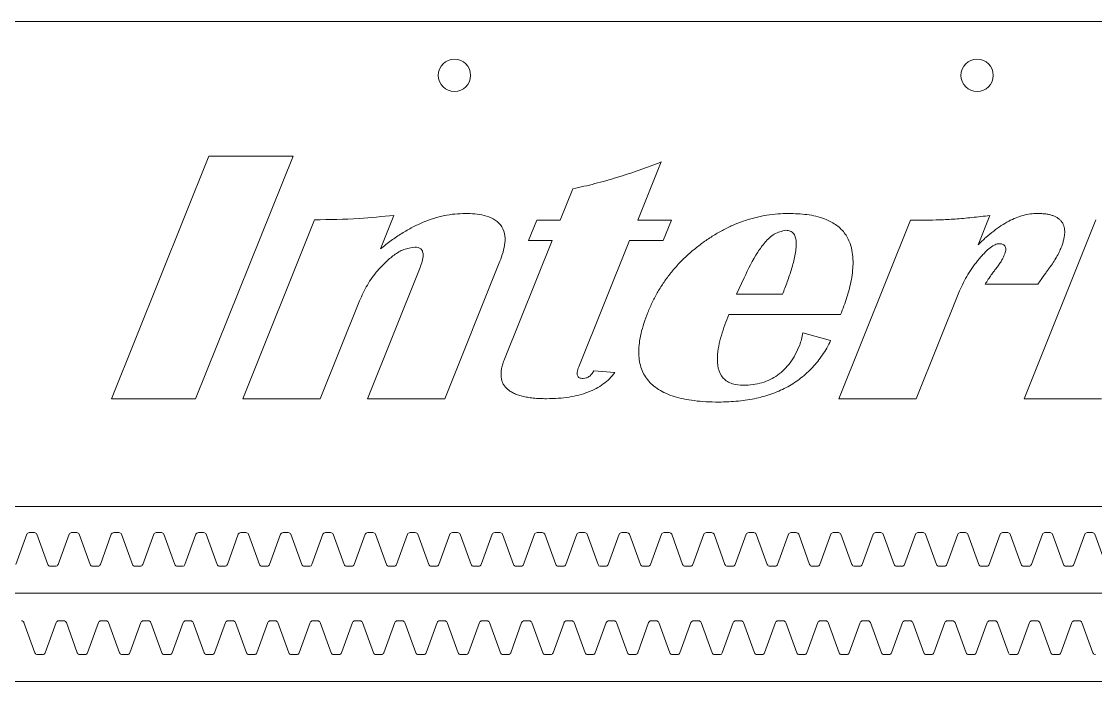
# Model space of a CAD drawing. Header units: millimetres. Extents: x 8 to 1030, y 631 to 832.
# Drawn here: x 631.7 to 831, y 709.3 to 831.7 of the extents above; entities that cross this region are included whole.
import ezdxf

# ---------------------------------------------------------------- set-up
doc = ezdxf.new("R2010")
doc.units = ezdxf.units.MM

msp = doc.modelspace()

# ---------------------------------------------------------------- linework, layer by layer
at = {"color": 7, "linetype": 'Continuous', "lineweight": 15}
for p, q in [((33.08, 831.75), (1003.08, 831.75)), ((648.41, 761.75), (666.5, 806.75)), ((682.12, 806.75), (664.04, 761.75)), ((666.5, 806.75), (682.12, 806.75)), ((750.44, 805.68), (746.1, 794.87)), ((731.72, 794.87), (734.07, 800.69)), ((700.83, 795.77), (698.33, 789.55)), ((811.45, 795.74), (809.27, 790.33)), ((672.79, 761.75), (686.13, 794.94)), ((725.84, 791.12), (727.35, 794.87)), ((727.35, 794.87), (731.72, 794.87)), ((746.1, 794.87), (752.35, 794.87)), ((752.35, 794.87), (750.84, 791.12)), ((783.41, 761.75), (796.72, 794.87)), ((796.72, 794.87), (799.52, 794.87)), ((817.79, 761.75), (831.13, 794.94)), ((721.36, 769.09), (730.22, 791.12)), ((730.22, 791.12), (725.84, 791.12)), ((744.59, 791.12), (735.15, 767.64)), ((750.84, 791.12), (744.59, 791.12)), ((695.91, 761.75), (705.69, 786.08)), ((720.53, 787.25), (710.29, 761.75)), ((765.83, 784.19), (764.44, 781.12)), ((805.82, 781.74), (797.79, 761.75)), ((820.32, 783), (810.55, 783)), ((694.46, 779.89), (687.16, 761.75)), ((764.44, 781.12), (772.95, 781.12)), ((783.75, 777.37), (762.97, 777.37)), ((776.71, 773.96), (781.89, 772.54)), ((737.95, 766.91), (741.84, 766.59)), ((664.04, 761.75), (648.41, 761.75)), ((687.16, 761.75), (672.79, 761.75)), ((710.29, 761.75), (695.91, 761.75)), ((797.79, 761.75), (783.41, 761.75)), ((832.16, 761.75), (817.79, 761.75)), ((8.08, 741.75), (1028.08, 741.75)), ((632.69, 736.58), (630.66, 730.99)), ((634.12, 736.91), (633.16, 736.91)), ((636.62, 730.99), (634.59, 736.58)), ((640.55, 736.58), (638.51, 730.99)), ((641.97, 736.91), (641.02, 736.91)), ((644.47, 730.99), (642.44, 736.58)), ((648.4, 736.58), (646.37, 730.99)), ((649.82, 736.91), (648.87, 736.91)), ((652.33, 730.99), (650.29, 736.58)), ((656.26, 736.58), (654.22, 730.99)), ((657.68, 736.91), (656.73, 736.91)), ((660.18, 730.99), (658.15, 736.58)), ((664.11, 736.58), (662.07, 730.99)), ((665.53, 736.91), (664.58, 736.91)), ((668.04, 730.99), (666, 736.58)), ((671.96, 736.58), (669.93, 730.99)), ((673.39, 736.91), (672.43, 736.91)), ((675.89, 730.99), (673.86, 736.58)), ((679.82, 736.58), (677.78, 730.99)), ((681.24, 736.91), (680.29, 736.91)), ((683.74, 730.99), (681.71, 736.58)), ((687.67, 736.58), (685.64, 730.99)), ((689.09, 736.91), (688.14, 736.91)), ((691.6, 730.99), (689.56, 736.58)), ((695.53, 736.58), (693.49, 730.99)), ((696.95, 736.91), (696, 736.91)), ((699.45, 730.99), (697.42, 736.58)), ((703.38, 736.58), (701.34, 730.99)), ((704.8, 736.91), (703.85, 736.91)), ((707.31, 730.99), (705.27, 736.58)), ((711.23, 736.58), (709.2, 730.99)), ((712.66, 736.91), (711.7, 736.91)), ((715.16, 730.99), (713.12, 736.58)), ((719.09, 736.58), (717.05, 730.99)), ((720.51, 736.91), (719.56, 736.91)), ((723.01, 730.99), (720.98, 736.58)), ((726.94, 736.58), (724.91, 730.99)), ((728.36, 736.91), (727.41, 736.91)), ((730.87, 730.99), (728.83, 736.58)), ((734.8, 736.58), (732.76, 730.99)), ((736.22, 736.91), (735.27, 736.91)), ((738.72, 730.99), (736.69, 736.58)), ((742.65, 736.58), (740.61, 730.99)), ((744.07, 736.91), (743.12, 736.91)), ((746.58, 730.99), (744.54, 736.58)), ((750.5, 736.58), (748.47, 730.99)), ((751.93, 736.91), (750.97, 736.91)), ((754.43, 730.99), (752.39, 736.58)), ((758.36, 736.58), (756.32, 730.99)), ((759.78, 736.91), (758.83, 736.91)), ((762.28, 730.99), (760.25, 736.58)), ((766.21, 736.58), (764.18, 730.99)), ((767.63, 736.91), (766.68, 736.91)), ((770.14, 730.99), (768.1, 736.58)), ((774.07, 736.58), (772.03, 730.99)), ((775.49, 736.91), (774.54, 736.91)), ((777.99, 730.99), (775.96, 736.58)), ((781.92, 736.58), (779.88, 730.99)), ((783.34, 736.91), (782.39, 736.91)), ((785.85, 730.99), (783.81, 736.58)), ((789.77, 736.58), (787.74, 730.99)), ((791.19, 736.91), (790.24, 736.91)), ((793.7, 730.99), (791.66, 736.58)), ((797.63, 736.58), (795.59, 730.99)), ((799.05, 736.91), (798.1, 736.91)), ((801.55, 730.99), (799.52, 736.58)), ((805.48, 736.58), (803.45, 730.99)), ((806.9, 736.91), (805.95, 736.91)), ((809.41, 730.99), (807.37, 736.58)), ((813.34, 736.58), (811.3, 730.99)), ((814.76, 736.91), (813.8, 736.91)), ((817.26, 730.99), (815.23, 736.58)), ((821.19, 736.58), (819.15, 730.99)), ((822.61, 736.91), (821.66, 736.91)), ((825.12, 730.99), (823.08, 736.58)), ((829.04, 736.58), (827.01, 730.99)), ((830.46, 736.91), (829.51, 736.91)), ((832.97, 730.99), (830.93, 736.58)), ((638.04, 730.66), (637.09, 730.66)), ((645.9, 730.66), (644.94, 730.66)), ((653.75, 730.66), (652.8, 730.66)), ((661.6, 730.66), (660.65, 730.66)), ((669.46, 730.66), (668.51, 730.66)), ((677.31, 730.66), (676.36, 730.66)), ((685.17, 730.66), (684.21, 730.66)), ((693.02, 730.66), (692.07, 730.66)), ((700.87, 730.66), (699.92, 730.66)), ((708.73, 730.66), (707.78, 730.66)), ((716.58, 730.66), (715.63, 730.66)), ((724.44, 730.66), (723.48, 730.66)), ((732.29, 730.66), (731.34, 730.66)), ((740.14, 730.66), (739.19, 730.66)), ((748, 730.66), (747.05, 730.66)), ((755.85, 730.66), (754.9, 730.66)), ((763.71, 730.66), (762.75, 730.66)), ((771.56, 730.66), (770.61, 730.66)), ((779.41, 730.66), (778.46, 730.66)), ((787.27, 730.66), (786.32, 730.66)), ((795.12, 730.66), (794.17, 730.66)), ((802.98, 730.66), (802.02, 730.66)), ((810.83, 730.66), (809.88, 730.66)), ((818.68, 730.66), (817.73, 730.66)), ((826.54, 730.66), (825.59, 730.66)), ((9.25, 725.66), (1030.27, 725.66)), ((634.23, 714.6), (632.19, 720.19)), ((638.16, 720.19), (636.12, 714.6)), ((639.58, 720.52), (638.63, 720.52)), ((642.08, 714.6), (640.05, 720.19)), ((646.01, 720.19), (643.98, 714.6)), ((647.43, 720.52), (646.48, 720.52)), ((649.94, 714.6), (647.9, 720.19)), ((653.87, 720.19), (651.83, 714.6)), ((655.29, 720.52), (654.34, 720.52)), ((657.79, 714.6), (655.76, 720.19)), ((661.72, 720.19), (659.68, 714.6)), ((663.14, 720.52), (662.19, 720.52)), ((665.65, 714.6), (663.61, 720.19)), ((669.57, 720.19), (667.54, 714.6)), ((671, 720.52), (670.04, 720.52)), ((673.5, 714.6), (671.46, 720.19)), ((677.43, 720.19), (675.39, 714.6)), ((678.85, 720.52), (677.9, 720.52)), ((681.35, 714.6), (679.32, 720.19)), ((685.28, 720.19), (683.25, 714.6)), ((686.7, 720.52), (685.75, 720.52)), ((689.21, 714.6), (687.17, 720.19)), ((693.14, 720.19), (691.1, 714.6)), ((694.56, 720.52), (693.61, 720.52)), ((697.06, 714.6), (695.03, 720.19)), ((700.99, 720.19), (698.95, 714.6)), ((702.41, 720.52), (701.46, 720.52)), ((704.92, 714.6), (702.88, 720.19)), ((708.84, 720.19), (706.81, 714.6)), ((710.26, 720.52), (709.31, 720.52)), ((712.77, 714.6), (710.73, 720.19)), ((716.7, 720.19), (714.66, 714.6)), ((718.12, 720.52), (717.17, 720.52)), ((720.62, 714.6), (718.59, 720.19)), ((724.55, 720.19), (722.52, 714.6)), ((725.97, 720.52), (725.02, 720.52)), ((728.48, 714.6), (726.44, 720.19)), ((732.41, 720.19), (730.37, 714.6)), ((733.83, 720.52), (732.87, 720.52)), ((736.33, 714.6), (734.3, 720.19)), ((740.26, 720.19), (738.22, 714.6)), ((741.68, 720.52), (740.73, 720.52)), ((744.19, 714.6), (742.15, 720.19)), ((748.11, 720.19), (746.08, 714.6)), ((749.53, 720.52), (748.58, 720.52)), ((752.04, 714.6), (750, 720.19)), ((755.97, 720.19), (753.93, 714.6)), ((757.39, 720.52), (756.44, 720.52)), ((759.89, 714.6), (757.86, 720.19)), ((763.82, 720.19), (761.79, 714.6)), ((765.24, 720.52), (764.29, 720.52)), ((767.75, 714.6), (765.71, 720.19)), ((771.67, 720.19), (769.64, 714.6)), ((773.1, 720.52), (772.14, 720.52)), ((775.6, 714.6), (773.57, 720.19)), ((779.53, 720.19), (777.49, 714.6)), ((780.95, 720.52), (780, 720.52)), ((783.46, 714.6), (781.42, 720.19)), ((787.38, 720.19), (785.35, 714.6)), ((788.8, 720.52), (787.85, 720.52)), ((791.31, 714.6), (789.27, 720.19)), ((795.24, 720.19), (793.2, 714.6)), ((796.66, 720.52), (795.71, 720.52)), ((799.16, 714.6), (797.13, 720.19)), ((803.09, 720.19), (801.06, 714.6)), ((804.51, 720.52), (803.56, 720.52)), ((807.02, 714.6), (804.98, 720.19)), ((810.94, 720.19), (808.91, 714.6)), ((812.37, 720.52), (811.41, 720.52)), ((814.87, 714.6), (812.84, 720.19)), ((818.8, 720.19), (816.76, 714.6)), ((820.22, 720.52), (819.27, 720.52)), ((822.73, 714.6), (820.69, 720.19)), ((826.65, 720.19), (824.62, 714.6)), ((828.07, 720.52), (827.12, 720.52)), ((830.58, 714.6), (828.54, 720.19)), ((635.65, 714.27), (634.7, 714.27)), ((643.51, 714.27), (642.55, 714.27)), ((651.36, 714.27), (650.41, 714.27)), ((659.21, 714.27), (658.26, 714.27)), ((667.07, 714.27), (666.12, 714.27)), ((674.92, 714.27), (673.97, 714.27)), ((682.78, 714.27), (681.82, 714.27)), ((690.63, 714.27), (689.68, 714.27)), ((698.48, 714.27), (697.53, 714.27)), ((706.34, 714.27), (705.39, 714.27)), ((714.19, 714.27), (713.24, 714.27)), ((722.05, 714.27), (721.09, 714.27)), ((729.9, 714.27), (728.95, 714.27)), ((737.75, 714.27), (736.8, 714.27)), ((745.61, 714.27), (744.66, 714.27)), ((753.46, 714.27), (752.51, 714.27)), ((761.32, 714.27), (760.36, 714.27)), ((769.17, 714.27), (768.22, 714.27)), ((777.02, 714.27), (776.07, 714.27)), ((784.88, 714.27), (783.93, 714.27)), ((792.73, 714.27), (791.78, 714.27)), ((800.59, 714.27), (799.63, 714.27)), ((808.44, 714.27), (807.49, 714.27)), ((816.29, 714.27), (815.34, 714.27)), ((824.15, 714.27), (823.2, 714.27)), ((517.37, 709.27), (1020.02, 709.27))]:
    msp.add_line(p, q, dxfattribs=at)
for centre in [(712.08, 821.75), (809.08, 821.75)]:
    msp.add_circle(centre, 3, dxfattribs=at)
for centre, start, end in [((633.16, 736.41), 90, 160), ((634.12, 736.41), 20, 90), ((641.02, 736.41), 90, 160), ((641.97, 736.41), 20, 90), ((648.87, 736.41), 90, 160), ((649.82, 736.41), 20, 90), ((656.73, 736.41), 90, 160), ((657.68, 736.41), 20, 90), ((664.58, 736.41), 90, 160), ((665.53, 736.41), 20, 90), ((672.43, 736.41), 90, 160), ((673.39, 736.41), 20, 90), ((680.29, 736.41), 90, 160), ((681.24, 736.41), 20, 90), ((688.14, 736.41), 90, 160), ((689.09, 736.41), 20, 90), ((696, 736.41), 90, 160), ((696.95, 736.41), 20, 90), ((703.85, 736.41), 90, 160), ((704.8, 736.41), 20, 90), ((711.7, 736.41), 90, 160), ((712.66, 736.41), 20, 90), ((719.56, 736.41), 90, 160), ((720.51, 736.41), 20, 90), ((727.41, 736.41), 90, 160), ((728.36, 736.41), 20, 90), ((735.27, 736.41), 90, 160), ((736.22, 736.41), 20, 90), ((743.12, 736.41), 90, 160), ((744.07, 736.41), 20, 90), ((750.97, 736.41), 90, 160), ((751.93, 736.41), 20, 90), ((758.83, 736.41), 90, 160), ((759.78, 736.41), 20, 90), ((766.68, 736.41), 90, 160), ((767.63, 736.41), 20, 90), ((774.54, 736.41), 90, 160), ((775.49, 736.41), 20, 90), ((782.39, 736.41), 90, 160), ((783.34, 736.41), 20, 90), ((790.24, 736.41), 90, 160), ((791.19, 736.41), 20, 90), ((798.1, 736.41), 90, 160), ((799.05, 736.41), 20, 90), ((805.95, 736.41), 90, 160), ((806.9, 736.41), 20, 90), ((813.8, 736.41), 90, 160), ((814.76, 736.41), 20, 90), ((821.66, 736.41), 90, 160), ((822.61, 736.41), 20, 90), ((829.51, 736.41), 90, 160), ((830.46, 736.41), 20, 90), ((637.09, 731.16), 200, 270), ((638.04, 731.16), 270, 340), ((644.94, 731.16), 200, 270), ((645.9, 731.16), 270, 340), ((652.8, 731.16), 200, 270), ((653.75, 731.16), 270, 340), ((660.65, 731.16), 200, 270), ((661.6, 731.16), 270, 340), ((668.51, 731.16), 200, 270), ((669.46, 731.16), 270, 340), ((676.36, 731.16), 200, 270), ((677.31, 731.16), 270, 340), ((684.21, 731.16), 200, 270), ((685.17, 731.16), 270, 340), ((692.07, 731.16), 200, 270), ((693.02, 731.16), 270, 340), ((699.92, 731.16), 200, 270), ((700.87, 731.16), 270, 340), ((707.78, 731.16), 200, 270), ((708.73, 731.16), 270, 340), ((715.63, 731.16), 200, 270), ((716.58, 731.16), 270, 340), ((723.48, 731.16), 200, 270), ((724.44, 731.16), 270, 340), ((731.34, 731.16), 200, 270), ((732.29, 731.16), 270, 340), ((739.19, 731.16), 200, 270), ((740.14, 731.16), 270, 340), ((747.05, 731.16), 200, 270), ((748, 731.16), 270, 340), ((754.9, 731.16), 200, 270), ((755.85, 731.16), 270, 340), ((762.75, 731.16), 200, 270), ((763.71, 731.16), 270, 340), ((770.61, 731.16), 200, 270), ((771.56, 731.16), 270, 340), ((778.46, 731.16), 200, 270), ((779.41, 731.16), 270, 340), ((786.32, 731.16), 200, 270), ((787.27, 731.16), 270, 340), ((794.17, 731.16), 200, 270), ((795.12, 731.16), 270, 340), ((802.02, 731.16), 200, 270), ((802.98, 731.16), 270, 340), ((809.88, 731.16), 200, 270), ((810.83, 731.16), 270, 340), ((817.73, 731.16), 200, 270), ((818.68, 731.16), 270, 340), ((825.59, 731.16), 200, 270), ((826.54, 731.16), 270, 340), ((631.73, 720.02), 20, 90), ((638.63, 720.02), 90, 160), ((639.58, 720.02), 20, 90), ((646.48, 720.02), 90, 160), ((647.43, 720.02), 20, 90), ((654.34, 720.02), 90, 160), ((655.29, 720.02), 20, 90), ((662.19, 720.02), 90, 160), ((663.14, 720.02), 20, 90), ((670.04, 720.02), 90, 160), ((671, 720.02), 20, 90), ((677.9, 720.02), 90, 160), ((678.85, 720.02), 20, 90), ((685.75, 720.02), 90, 160), ((686.7, 720.02), 20, 90), ((693.61, 720.02), 90, 160), ((694.56, 720.02), 20, 90), ((701.46, 720.02), 90, 160), ((702.41, 720.02), 20, 90), ((709.31, 720.02), 90, 160), ((710.26, 720.02), 20, 90), ((717.17, 720.02), 90, 160), ((718.12, 720.02), 20, 90), ((725.02, 720.02), 90, 160), ((725.97, 720.02), 20, 90), ((732.87, 720.02), 90, 160), ((733.83, 720.02), 20, 90), ((740.73, 720.02), 90, 160), ((741.68, 720.02), 20, 90), ((748.58, 720.02), 90, 160), ((749.53, 720.02), 20, 90), ((756.44, 720.02), 90, 160), ((757.39, 720.02), 20, 90), ((764.29, 720.02), 90, 160), ((765.24, 720.02), 20, 90), ((772.14, 720.02), 90, 160), ((773.1, 720.02), 20, 90), ((780, 720.02), 90, 160), ((780.95, 720.02), 20, 90), ((787.85, 720.02), 90, 160), ((788.8, 720.02), 20, 90), ((795.71, 720.02), 90, 160), ((796.66, 720.02), 20, 90), ((803.56, 720.02), 90, 160), ((804.51, 720.02), 20, 90), ((811.41, 720.02), 90, 160), ((812.37, 720.02), 20, 90), ((819.27, 720.02), 90, 160), ((820.22, 720.02), 20, 90), ((827.12, 720.02), 90, 160), ((828.07, 720.02), 20, 90), ((634.7, 714.77), 200, 270), ((635.65, 714.77), 270, 340), ((642.55, 714.77), 200, 270), ((643.51, 714.77), 270, 340), ((650.41, 714.77), 200, 270), ((651.36, 714.77), 270, 340), ((658.26, 714.77), 200, 270), ((659.21, 714.77), 270, 340), ((666.12, 714.77), 200, 270), ((667.07, 714.77), 270, 340), ((673.97, 714.77), 200, 270), ((674.92, 714.77), 270, 340), ((681.82, 714.77), 200, 270), ((682.78, 714.77), 270, 340), ((689.68, 714.77), 200, 270), ((690.63, 714.77), 270, 340), ((697.53, 714.77), 200, 270), ((698.48, 714.77), 270, 340), ((705.39, 714.77), 200, 270), ((706.34, 714.77), 270, 340), ((713.24, 714.77), 200, 270), ((714.19, 714.77), 270, 340), ((721.09, 714.77), 200, 270), ((722.05, 714.77), 270, 340), ((728.95, 714.77), 200, 270), ((729.9, 714.77), 270, 340), ((736.8, 714.77), 200, 270), ((737.75, 714.77), 270, 340), ((744.66, 714.77), 200, 270), ((745.61, 714.77), 270, 340), ((752.51, 714.77), 200, 270), ((753.46, 714.77), 270, 340), ((760.36, 714.77), 200, 270), ((761.32, 714.77), 270, 340), ((768.22, 714.77), 200, 270), ((769.17, 714.77), 270, 340), ((776.07, 714.77), 200, 270), ((777.02, 714.77), 270, 340), ((783.93, 714.77), 200, 270), ((784.88, 714.77), 270, 340), ((791.78, 714.77), 200, 270), ((792.73, 714.77), 270, 340), ((799.63, 714.77), 200, 270), ((800.59, 714.77), 270, 340), ((807.49, 714.77), 200, 270), ((808.44, 714.77), 270, 340), ((815.34, 714.77), 200, 270), ((816.29, 714.77), 270, 340), ((823.2, 714.77), 200, 270), ((824.15, 714.77), 270, 340), ((831.05, 714.77), 200, 270)]:
    msp.add_arc(centre, 0.5, start, end, dxfattribs=at)
for points, knots in [([(734.07, 800.69), (735.43, 801), (738.17, 801.62), (742.26, 802.78), (746.37, 804.13), (749.08, 805.16), (750.44, 805.68)], [0, 0, 0, 0, 0.2440703, 0.4920936, 0.7439867, 1, 1, 1, 1]), ([(686.13, 794.94), (688.88, 794.98), (693.79, 795.06), (698.68, 795.55), (700.83, 795.77)], [0, 0, 0, 0, 0.559981, 1, 1, 1, 1]), ([(698.33, 789.55), (698.99, 790.08), (700.28, 791.1), (702.28, 792.42), (704.27, 793.57), (706.24, 794.5), (708.22, 795.22), (710.18, 795.75), (712.14, 796.05), (713.44, 796.1), (714.09, 796.12)], [0.0000006, 0.0000006, 0.0000006, 0.0000006, 0.1452041, 0.2827533, 0.4139225, 0.5391554, 0.6591268, 0.7752035, 0.888747, 0.9999993, 0.9999993, 0.9999993, 0.9999993]), ([(714.09, 796.12), (714.68, 796.11), (715.86, 796.08), (717.61, 795.81), (719.3, 795.22), (720.74, 794.11), (721.48, 792.44), (721.52, 790.05), (720.93, 788.37), (720.53, 787.25)], [0, 0, 0, 0, 0.125389, 0.250695, 0.37586, 0.500527, 0.624998, 0.749995, 1, 1, 1, 1]), ([(747.96, 777.74), (748.25, 778.41), (748.81, 779.72), (749.82, 781.61), (750.95, 783.4), (752.21, 785.11), (753.6, 786.71), (755.12, 788.23), (756.78, 789.65), (758.53, 790.99), (760.37, 792.19), (762.25, 793.24), (764.16, 794.13), (766.1, 794.85), (768.06, 795.43), (770.06, 795.82), (772.08, 796.08), (773.43, 796.11), (774.12, 796.12)], [0, 0, 0, 0, 0.0638142, 0.1265519, 0.1893188, 0.2518231, 0.3144227, 0.3776772, 0.4421231, 0.5076282, 0.5728575, 0.6365371, 0.6986331, 0.7596292, 0.8197202, 0.8797648, 0.9396456, 0.9999997, 0.9999997, 0.9999997, 0.9999997]), ([(774.12, 796.12), (775.25, 796.09), (777.5, 796.02), (780.47, 795.34), (782.84, 794.16), (784.53, 792.61), (785.78, 790.24), (786.19, 787.2), (785.82, 783.83), (784.96, 780.54), (784.16, 778.43), (783.75, 777.37)], [0, 0, 0, 0, 0.125102, 0.250067, 0.333402, 0.416681, 0.499946, 0.624637, 0.749678, 0.874839, 1, 1, 1, 1]), ([(799.52, 794.87), (800.39, 794.89), (802.21, 794.92), (805.07, 795.08), (808.18, 795.36), (810.33, 795.61), (811.45, 795.74)], [0, 0, 0, 0, 0.217847, 0.457204, 0.717601, 1, 1, 1, 1]), ([(809.27, 790.33), (809.75, 790.79), (810.67, 791.68), (812.11, 792.85), (813.52, 793.86), (814.9, 794.68), (816.27, 795.33), (817.61, 795.78), (818.94, 796.07), (819.82, 796.11), (820.25, 796.12)], [0, 0, 0, 0, 0.156463, 0.301575, 0.437073, 0.563755, 0.681579, 0.792544, 0.898409, 1, 1, 1, 1]), ([(820.25, 796.12), (820.53, 796.12), (821.06, 796.1), (821.82, 796.04), (822.51, 795.92), (823.13, 795.73), (823.67, 795.51), (824.13, 795.22), (824.53, 794.9), (824.84, 794.51), (825.08, 794.07), (825.24, 793.58), (825.33, 793.04), (825.34, 792.45), (825.26, 791.82), (825.13, 791.13), (824.91, 790.39), (824.72, 789.89), (824.61, 789.63)], [0, 0, 0, 0, 0.083081, 0.15773, 0.227418, 0.290025, 0.347583, 0.400903, 0.450227, 0.498934, 0.547323, 0.598311, 0.651166, 0.709103, 0.772221, 0.841143, 0.916605, 1, 1, 1, 1]), ([(773.59, 793), (772.84, 792.83), (771.33, 792.49), (769.7, 790.78), (767.72, 788.14), (766.61, 785.82), (765.83, 784.19)], [0, 0, 0, 0, 0.1851271, 0.3719234, 0.5590682, 1, 1, 1, 1]), ([(772.95, 781.12), (773.26, 781.9), (773.87, 783.45), (774.66, 785.83), (775.31, 788.24), (775.58, 790.19), (775.43, 791.58), (775.11, 792.37), (774.43, 792.93), (773.87, 792.98), (773.59, 793)], [0, 0, 0, 0, 0.187795, 0.375589, 0.563342, 0.7507, 0.813217, 0.875595, 0.937622, 1, 1, 1, 1]), ([(704.72, 789.87), (704.03, 789.77), (702.64, 789.57), (700.84, 788.42), (699.24, 787.07), (697.53, 785.25), (695.81, 782.9), (694.91, 780.9), (694.46, 779.89)], [0, 0, 0, 0, 0.139371, 0.279307, 0.419419, 0.559622, 0.779835, 1, 1, 1, 1]), ([(705.69, 786.08), (705.83, 786.45), (706.12, 787.21), (706.3, 788.21), (706.22, 789.03), (705.9, 789.57), (705.33, 789.85), (704.92, 789.86), (704.72, 789.87)], [0, 0, 0, 0, 0.250373, 0.500506, 0.62556, 0.750341, 0.874765, 1, 1, 1, 1]), ([(813.18, 790.5), (813.06, 790.49), (812.8, 790.48), (812.42, 790.32), (811.99, 790.11), (811.55, 789.79), (811.06, 789.39), (810.55, 788.9), (810, 788.33), (809.24, 787.45), (808.33, 786.29), (807.34, 784.82), (806.51, 783.3), (806.05, 782.26), (805.82, 781.74)], [0, 0, 0, 0, 0.030044, 0.065195, 0.105258, 0.151737, 0.204202, 0.264638, 0.33151, 0.406183, 0.559825, 0.709355, 0.855982, 1, 1, 1, 1]), ([(814.12, 788.37), (814.18, 788.53), (814.29, 788.84), (814.39, 789.27), (814.39, 789.65), (814.34, 789.97), (814.15, 790.21), (813.9, 790.38), (813.57, 790.49), (813.32, 790.5), (813.18, 790.5)], [0, 0, 0, 0, 0.178094, 0.325984, 0.451116, 0.555768, 0.649949, 0.746798, 0.861343, 1, 1, 1, 1]), ([(824.61, 789.63), (824.49, 789.33), (824.22, 788.7), (823.67, 787.76), (823.03, 786.74), (822.53, 786.07), (822.27, 785.71)], [0, 0, 0, 0, 0.213001, 0.449921, 0.710985, 1, 1, 1, 1]), ([(812.59, 785.9), (812.76, 786.12), (813.08, 786.54), (813.51, 787.18), (813.85, 787.78), (814.03, 788.18), (814.12, 788.37)], [0, 0, 0, 0, 0.28513, 0.546564, 0.785392, 1, 1, 1, 1]), ([(810.55, 783), (810.75, 783.31), (811.13, 783.88), (811.67, 784.67), (812.15, 785.33), (812.46, 785.72), (812.59, 785.9)], [0, 0, 0, 0, 0.309963, 0.581024, 0.80951, 1, 1, 1, 1]), ([(822.27, 785.71), (822.15, 785.54), (821.88, 785.17), (821.45, 784.54), (820.9, 783.81), (820.52, 783.28), (820.32, 783)], [0, 0, 0, 0, 0.1863483, 0.4147921, 0.6863586, 1, 1, 1, 1]), ([(761.1, 761.12), (760.31, 761.14), (758.79, 761.16), (756.62, 761.35), (754.65, 761.67), (752.89, 762.11), (751.33, 762.7), (749.97, 763.41), (748.83, 764.26), (747.88, 765.25), (747.15, 766.37), (746.64, 767.63), (746.32, 769), (746.26, 770.52), (746.36, 772.15), (746.69, 773.91), (747.22, 775.8), (747.71, 777.08), (747.96, 777.74)], [0, 0, 0, 0, 0.0869073, 0.1665926, 0.2390584, 0.3054755, 0.3658953, 0.4213912, 0.473228, 0.5225377, 0.570631, 0.6193606, 0.6703523, 0.7251435, 0.7849746, 0.8499807, 0.921627, 1, 1, 1, 1]), ([(762.97, 777.37), (762.49, 776.09), (761.52, 773.54), (760.8, 770.15), (760.92, 767.41), (761.76, 765.44), (763.64, 764.36), (765, 764.29), (765.69, 764.25)], [0, 0, 0, 0, 0.250892, 0.501368, 0.626514, 0.750764, 0.874893, 1, 1, 1, 1]), ([(776.15, 771.67), (776.27, 772.03), (776.53, 772.77), (776.65, 773.55), (776.71, 773.96)], [0, 0, 0, 0, 0.4778905, 1, 1, 1, 1]), ([(781.89, 772.54), (781.66, 772.07), (781.2, 771.15), (780.39, 769.86), (779.51, 768.66), (778.55, 767.54), (777.51, 766.51), (776.4, 765.57), (775.21, 764.72), (773.94, 763.95), (772.6, 763.29), (771.18, 762.7), (769.69, 762.21), (768.12, 761.82), (766.47, 761.51), (764.75, 761.28), (762.95, 761.16), (761.72, 761.13), (761.1, 761.12)], [0, 0, 0, 0, 0.062127, 0.122419, 0.181552, 0.23988, 0.297768, 0.355297, 0.413434, 0.471923, 0.531265, 0.592149, 0.654232, 0.718692, 0.785046, 0.853913, 0.925481, 1, 1, 1, 1]), ([(765.69, 764.25), (766.29, 764.27), (767.46, 764.31), (769.13, 764.67), (770.68, 765.25), (772.08, 766.07), (773.32, 767.14), (774.43, 768.43), (775.4, 769.95), (775.89, 771.08), (776.15, 771.67)], [0.000001, 0.000001, 0.000001, 0.000001, 0.131164, 0.254773, 0.3734128, 0.4897984, 0.6073843, 0.7304476, 0.8602934, 1, 1, 1, 1]), ([(729.17, 761.75), (728.74, 761.75), (727.92, 761.76), (726.73, 761.86), (725.65, 761.98), (724.68, 762.19), (723.8, 762.43), (723.05, 762.76), (722.38, 763.13), (721.84, 763.57), (721.39, 764.05), (721.06, 764.61), (720.83, 765.22), (720.73, 765.89), (720.72, 766.62), (720.82, 767.4), (721.04, 768.24), (721.25, 768.8), (721.36, 769.09)], [0, 0, 0, 0, 0.094672, 0.182387, 0.261896, 0.334462, 0.400944, 0.461012, 0.516242, 0.566745, 0.614979, 0.661585, 0.70833, 0.757722, 0.810069, 0.867878, 0.930834, 1, 1, 1, 1]), ([(735.15, 767.64), (735.09, 767.47), (734.97, 767.17), (734.87, 766.73), (734.84, 766.35), (734.91, 766.04), (735.05, 765.79), (735.29, 765.61), (735.59, 765.51), (735.83, 765.5), (735.95, 765.5)], [0, 0, 0, 0, 0.182952, 0.33889, 0.464235, 0.571741, 0.665731, 0.759782, 0.871055, 1, 1, 1, 1]), ([(741.84, 766.59), (741.52, 766.2), (740.88, 765.42), (739.7, 764.44), (738.36, 763.6), (736.84, 762.92), (735.16, 762.39), (733.31, 762.01), (731.3, 761.79), (729.9, 761.76), (729.17, 761.75)], [0, 0, 0, 0, 0.106797, 0.215174, 0.326533, 0.443992, 0.568506, 0.701824, 0.845059, 1, 1, 1, 1]), ([(735.95, 765.5), (736.15, 765.52), (736.54, 765.55), (737.08, 765.84), (737.57, 766.31), (737.82, 766.7), (737.95, 766.91)], [0, 0, 0, 0, 0.226743, 0.452721, 0.708058, 1, 1, 1, 1])]:
    msp.add_open_spline(points, degree=3, knots=knots, dxfattribs=at)

doc.saveas('drawing.dxf')
